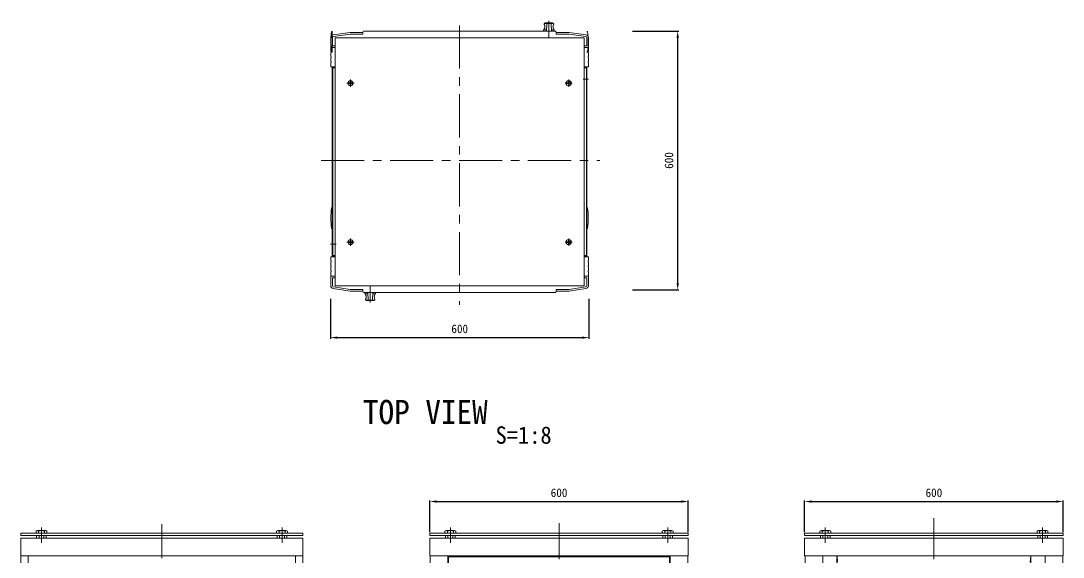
# Model space of a CAD drawing. Extents: x 48642 to 53239, y 28011 to 31798.
# Drawn here: x 48642 to 51062, y 30502 to 31746 of the extents above; entities that cross this region are included whole.
import ezdxf

# ---------------------------------------------------------------- set-up
doc = ezdxf.new("R2010")
doc.units = 0
doc.header["$LTSCALE"] = 80
doc.header["$PDMODE"] = 3
for name, pattern in [('A-CENTR01', [2, 1.25, -0.25, 0.25, -0.25]), ('CENTER', [2, 1.25, -0.25, 0.25, -0.25]), ('CENTER2', [1.125, 0.75, -0.125, 0.125, -0.125])]:
    doc.linetypes.add(name, pattern=pattern)
doc.layers.get('Defpoints').update_dxf_attribs({"linetype": 'CONTINUOUS'})
for name, color, linetype in [('TN-CNTL', 1, 'A-CENTR01'), ('TN-DIMS', 1, 'CONTINUOUS'), ('TN-STEL', 3, 'CONTINUOUS'), ('TN-TEX1', 6, 'CONTINUOUS')]:
    doc.layers.add(name, color=color, linetype=linetype)
doc.styles.get("Standard").update_dxf_attribs({"font": 'GulimChe.ttf'})
doc.styles.add('유형1', font='GulimChe.ttf', dxfattribs={"height": 2})
doc.dimstyles.get("Standard").update_dxf_attribs({"dimtxt": 3, "dimasz": 3, "dimexe": 2, "dimexo": 3, "dimgap": 1, "dimtad": 1, "dimdec": 0, "dimzin": 9, "dimdsep": 32, "dimlunit": 6, "dimtxsty": 'Standard', "dimcen": 1, "dimaunit": 1, "dimadec": 0, "dimazin": 0, "dimtfac": 1, "dimtdec": 0, "dimtix": 1, "dimtmove": 2, "dimatfit": 3, "dimfxl": 0, "dimtvp": 2, "dimtolj": 1, "dimtzin": 0, "dimlwd": -1, "dimlwe": -1, "dimarcsym": 0})

# ---------------------------------------------------------------- blocks, each defined once
blk = doc.blocks.new('*D1')
at = {"layer": 'Defpoints', "color": 0}
for p in [(50191.7, 30630.7), (49591.7, 30557.5), (50191.7, 30557.5)]:
    blk.add_point(p, dxfattribs=at)
at = {"layer": 'TN-DIMS', "color": 0}
for p, q in [((49591.7, 30559.9), (49591.7, 30633.1)), ((49607.7, 30630.7), (50175.7, 30630.7)), ((50191.7, 30559.9), (50191.7, 30633.1))]:
    blk.add_line(p, q, dxfattribs=at)
for points in [[(49607.7, 30633.4), (49607.7, 30628.1), (49591.7, 30630.7)], [(50175.7, 30633.4), (50175.7, 30628.1), (50191.7, 30630.7)]]:
    blk.add_solid(points, dxfattribs=at)
at = {"layer": 'TN-DIMS', "color": 3, "insert": (49891.7, 30651), "char_height": 20, "attachment_point": 5}
blk.add_mtext('\\A1;600', dxfattribs=at)
blk = doc.blocks.new('*D2')
at = {"layer": 'Defpoints', "color": 0}
for p in [(51061.8, 30630.7), (50461.8, 30557.5), (51061.8, 30557.5)]:
    blk.add_point(p, dxfattribs=at)
at = {"layer": 'TN-DIMS', "color": 0}
for p, q in [((50461.8, 30559.9), (50461.8, 30633.1)), ((50477.8, 30630.7), (51045.8, 30630.7)), ((51061.8, 30559.9), (51061.8, 30633.1))]:
    blk.add_line(p, q, dxfattribs=at)
for points in [[(50477.8, 30633.4), (50477.8, 30628.1), (50461.8, 30630.7)], [(51045.8, 30633.4), (51045.8, 30628.1), (51061.8, 30630.7)]]:
    blk.add_solid(points, dxfattribs=at)
at = {"layer": 'TN-DIMS', "color": 3, "insert": (50761.8, 30651), "char_height": 20, "attachment_point": 5}
blk.add_mtext('\\A1;600', dxfattribs=at)
blk = doc.blocks.new('*D3')
at = {"layer": 'Defpoints', "color": 0}
for p in [(50059.6, 31722.1), (50167.1, 31722.1), (50059.6, 31122.1)]:
    blk.add_point(p, dxfattribs=at)
at = {"layer": 'TN-DIMS', "color": 0}
for p, q in [((50062, 31722.1), (50169.5, 31722.1)), ((50167.1, 31138.1), (50167.1, 31706.1)), ((50062, 31122.1), (50169.5, 31122.1))]:
    blk.add_line(p, q, dxfattribs=at)
for points in [[(50164.4, 31706.1), (50169.8, 31706.1), (50167.1, 31722.1)], [(50164.4, 31138.1), (50169.8, 31138.1), (50167.1, 31122.1)]]:
    blk.add_solid(points, dxfattribs=at)
at = {"layer": 'TN-DIMS', "color": 3, "insert": (50146.9, 31422.1), "char_height": 20, "attachment_point": 5, "rotation": 90}
blk.add_mtext('\\A1;600', dxfattribs=at)
blk = doc.blocks.new('*D4')
at = {"layer": 'Defpoints', "color": 0}
for p in [(49361.1, 31103.5), (49961.1, 31103.5), (49961.1, 31011)]:
    blk.add_point(p, dxfattribs=at)
at = {"layer": 'TN-DIMS', "color": 0}
for p, q in [((49361.1, 31101.1), (49361.1, 31008.6)), ((49961.1, 31101.1), (49961.1, 31008.6)), ((49377.1, 31011), (49945.1, 31011))]:
    blk.add_line(p, q, dxfattribs=at)
for points in [[(49377.1, 31013.7), (49377.1, 31008.4), (49361.1, 31011)], [(49945.1, 31013.7), (49945.1, 31008.4), (49961.1, 31011)]]:
    blk.add_solid(points, dxfattribs=at)
at = {"layer": 'TN-DIMS', "color": 3, "insert": (49661.1, 31031.3), "char_height": 20, "attachment_point": 5}
blk.add_mtext('\\A1;600', dxfattribs=at)

msp = doc.modelspace()

# ---------------------------------------------------------------- linework, layer by layer
at = {"layer": 'TN-CNTL', "linetype": 'CENTER', "lineweight": 13}
for p, q in [((49868.2, 31706.7), (49868.2, 31746.1)), ((49660.8, 31735.6), (49660.8, 31087.3)), ((49399.1, 31601.4), (49416, 31601.4)), ((49407.5, 31593), (49407.5, 31609.9)), ((49922.5, 31601.4), (49905.6, 31601.4)), ((49914, 31593), (49914, 31609.9)), ((49339.6, 31422.1), (49986.4, 31422.1)), ((49407.5, 31241.2), (49407.5, 31224.3)), ((49914, 31241.2), (49914, 31224.3)), ((49399.1, 31232.8), (49416, 31232.8)), ((49922.5, 31232.8), (49905.6, 31232.8)), ((49453.4, 31131.6), (49453.4, 31092.2)), ((50761.8, 28257.3), (50761.8, 30591.8)), ((48690.2, 30570.2), (48690.2, 30535.1)), ((48969.5, 28259.3), (48969.5, 30578.1)), ((49248.8, 30570.2), (49248.8, 30535.1)), ((49639.5, 30570.2), (49639.5, 30535.1)), ((49891.7, 28257.3), (49891.7, 30580.3)), ((50143.9, 30570.2), (50143.9, 30535.1)), ((50509.6, 30570.2), (50509.6, 30535.1)), ((51014, 30570.2), (51014, 30535.1))]:
    msp.add_line(p, q, dxfattribs=at)
at = {"layer": 'TN-STEL', "lineweight": 13}
for p, q in [((49363.6, 31720.5), (49365.2, 31720.5)), ((49364.1, 31721.5), (49365.2, 31721.5)), ((49365.2, 31721.5), (49365.2, 31673.6)), ((49367.7, 31713.6), (49406.5, 31719.1)), ((49436.5, 31719.1), (49406.5, 31719.1)), ((49436.5, 31719.1), (49436.5, 31720.1)), ((49436.5, 31719.1), (49436.5, 31715.1)), ((49438.5, 31722.1), (49660.8, 31722.1)), ((49883.1, 31722.1), (49660.8, 31722.1)), ((49855.7, 31722.1), (49855.7, 31725.6)), ((49862.5, 31725.6), (49855.7, 31725.6)), ((49879.2, 31740.1), (49857.2, 31740.1)), ((49857.2, 31737.8), (49857.2, 31740.1)), ((49857.2, 31725.6), (49857.2, 31727.8)), ((49876.7, 31741.1), (49859.7, 31741.1)), ((49862.3, 31722.1), (49863.2, 31740.1)), ((49874.1, 31722.1), (49873.2, 31740.1)), ((49880.6, 31725.6), (49873.9, 31725.6)), ((49879.2, 31737.8), (49879.2, 31740.1)), ((49879.2, 31725.6), (49879.2, 31727.8)), ((49880.6, 31722.1), (49880.6, 31725.6)), ((49885.1, 31719.1), (49885.1, 31720.1)), ((49885.1, 31719.1), (49885.1, 31715.1)), ((49885.1, 31719.1), (49915, 31719.1)), ((49953.9, 31713.6), (49915, 31719.1)), ((49957.5, 31721.5), (49956.4, 31721.5)), ((49958, 31720.5), (49956.4, 31720.5)), ((49361.7, 31684.2), (49361.7, 31706.7)), ((49365.7, 31688.2), (49365.7, 31706.7)), ((49368.2, 31709.6), (49406.8, 31715.1)), ((49371.7, 31131.6), (49371.7, 31706.7)), ((49371.7, 31706.7), (49949.9, 31706.7)), ((49436.5, 31715.1), (49406.8, 31715.1)), ((49885.1, 31715.1), (49914.8, 31715.1)), ((49953.4, 31709.6), (49914.8, 31715.1)), ((49949.9, 31131.6), (49949.9, 31706.7)), ((49955.9, 31688.2), (49955.9, 31706.7)), ((49959.9, 31684.2), (49959.9, 31706.7)), ((49370.1, 31684.2), (49361.7, 31684.2)), ((49361.7, 31674.7), (49361.7, 31683.7)), ((49362.7, 31674.7), (49361.7, 31674.7)), ((49361.7, 31663.3), (49361.7, 31671.8)), ((49362.7, 31671.8), (49361.7, 31671.8)), ((49369.7, 31684.2), (49362.2, 31684.2)), ((49362.7, 31671.8), (49362.7, 31674.7)), ((49363.6, 31674.6), (49365.2, 31674.6)), ((49364.1, 31673.6), (49365.2, 31673.6)), ((49371.7, 31688.2), (49365.7, 31688.2)), ((49371.7, 31682.2), (49371.7, 31679.2)), ((49949.9, 31688.2), (49955.9, 31688.2)), ((49949.9, 31684.2), (49959.9, 31684.2)), ((49958, 31674.6), (49956.4, 31674.6)), ((49957.5, 31673.6), (49956.4, 31673.6)), ((49958.9, 31674.7), (49959.9, 31674.7)), ((49958.9, 31671.8), (49958.9, 31674.7)), ((49958.9, 31671.8), (49959.9, 31671.8)), ((49959.9, 31674.7), (49959.9, 31683.7)), ((49959.9, 31663.3), (49959.9, 31671.8)), ((49362.7, 31663.3), (49361.7, 31663.3)), ((49361.7, 31651.8), (49361.7, 31660.3)), ((49362.7, 31660.3), (49361.7, 31660.3)), ((49362.7, 31651.8), (49361.7, 31651.8)), ((49362.7, 31648.8), (49361.7, 31648.8)), ((49361.7, 31645.3), (49361.7, 31648.8)), ((49362.7, 31660.3), (49362.7, 31663.3)), ((49362.7, 31648.8), (49362.7, 31651.8)), ((49958.9, 31660.3), (49958.9, 31663.3)), ((49958.9, 31663.3), (49959.9, 31663.3)), ((49958.9, 31660.3), (49959.9, 31660.3)), ((49958.9, 31648.8), (49958.9, 31651.8)), ((49958.9, 31651.8), (49959.9, 31651.8)), ((49958.9, 31648.8), (49959.9, 31648.8)), ((49959.9, 31651.8), (49959.9, 31660.3)), ((49959.9, 31640.4), (49959.9, 31648.8)), ((49361.7, 31645.3), (49361.7, 31640.4)), ((49362.7, 31639.4), (49371.7, 31639.4)), ((49365.2, 31637.9), (49365.2, 31493)), ((49371.7, 31637.9), (49365.2, 31637.9)), ((49366.4, 31636.7), (49366.4, 31493)), ((49371.7, 31636.7), (49366.4, 31636.7)), ((49949.9, 31639.4), (49958.9, 31639.4)), ((49949.9, 31637.9), (49956.4, 31637.9)), ((49949.9, 31636.7), (49955.2, 31636.7)), ((49955.2, 31636.7), (49955.2, 31493)), ((49956.4, 31637.9), (49956.4, 31493)), ((49402.6, 31602.2), (49406.8, 31602.2)), ((49402.6, 31600.7), (49406.8, 31600.7)), ((49406.8, 31602.2), (49406.8, 31606.3)), ((49406.8, 31596.5), (49406.8, 31600.7)), ((49408.3, 31602.2), (49408.3, 31606.3)), ((49408.3, 31602.2), (49412.5, 31602.2)), ((49408.3, 31600.7), (49412.5, 31600.7)), ((49408.3, 31596.5), (49408.3, 31600.7)), ((49913.3, 31602.2), (49909.1, 31602.2)), ((49913.3, 31600.7), (49909.1, 31600.7)), ((49913.3, 31602.2), (49913.3, 31606.3)), ((49913.3, 31596.5), (49913.3, 31600.7)), ((49914.8, 31602.2), (49914.8, 31606.3)), ((49919, 31602.2), (49914.8, 31602.2)), ((49919, 31600.7), (49914.8, 31600.7)), ((49914.8, 31596.5), (49914.8, 31600.7)), ((49365.2, 31200.4), (49365.2, 31493)), ((49366.4, 31201.6), (49366.4, 31493)), ((49955.2, 31201.6), (49955.2, 31493)), ((49956.4, 31200.4), (49956.4, 31493)), ((49363.6, 31311.5), (49365.2, 31311.5)), ((49364.1, 31312.5), (49365.2, 31312.5)), ((49956.4, 31264.6), (49956.4, 31312.5)), ((49957.5, 31312.5), (49956.4, 31312.5)), ((49958, 31311.5), (49956.4, 31311.5)), ((49363.6, 31265.6), (49365.2, 31265.6)), ((49364.1, 31264.6), (49365.2, 31264.6)), ((49958, 31265.6), (49956.4, 31265.6)), ((49957.5, 31264.6), (49956.4, 31264.6)), ((49406.8, 31237.7), (49406.8, 31233.5)), ((49408.3, 31237.7), (49408.3, 31233.5)), ((49913.3, 31237.7), (49913.3, 31233.5)), ((49914.8, 31237.7), (49914.8, 31233.5)), ((49402.6, 31233.5), (49406.8, 31233.5)), ((49402.6, 31232), (49406.8, 31232)), ((49406.8, 31232), (49406.8, 31227.9)), ((49408.3, 31233.5), (49412.5, 31233.5)), ((49408.3, 31232), (49408.3, 31227.9)), ((49408.3, 31232), (49412.5, 31232)), ((49913.3, 31233.5), (49909.1, 31233.5)), ((49913.3, 31232), (49909.1, 31232)), ((49913.3, 31232), (49913.3, 31227.9)), ((49919, 31233.5), (49914.8, 31233.5)), ((49919, 31232), (49914.8, 31232)), ((49914.8, 31232), (49914.8, 31227.9)), ((49361.7, 31197.9), (49361.7, 31189.4)), ((49362.7, 31189.4), (49361.7, 31189.4)), ((49361.7, 31186.4), (49361.7, 31178)), ((49362.7, 31186.4), (49361.7, 31186.4)), ((49371.7, 31198.9), (49362.7, 31198.9)), ((49362.7, 31189.4), (49362.7, 31186.4)), ((49371.7, 31200.4), (49365.2, 31200.4)), ((49371.7, 31201.6), (49366.4, 31201.6)), ((49949.9, 31201.6), (49955.2, 31201.6)), ((49949.9, 31200.4), (49956.4, 31200.4)), ((49958.9, 31198.9), (49949.9, 31198.9)), ((49958.9, 31189.4), (49959.9, 31189.4)), ((49958.9, 31189.4), (49958.9, 31186.4)), ((49958.9, 31186.4), (49959.9, 31186.4)), ((49959.9, 31192.9), (49959.9, 31197.9)), ((49959.9, 31192.9), (49959.9, 31189.4)), ((49959.9, 31186.4), (49959.9, 31178)), ((49362.7, 31178), (49361.7, 31178)), ((49362.7, 31175), (49361.7, 31175)), ((49361.7, 31175), (49361.7, 31166.5)), ((49362.7, 31166.5), (49361.7, 31166.5)), ((49361.7, 31163.5), (49361.7, 31154.5)), ((49362.7, 31163.5), (49361.7, 31163.5)), ((49362.7, 31178), (49362.7, 31175)), ((49362.7, 31166.5), (49362.7, 31163.5)), ((49958.9, 31178), (49959.9, 31178)), ((49958.9, 31178), (49958.9, 31175)), ((49958.9, 31175), (49959.9, 31175)), ((49958.9, 31166.5), (49958.9, 31163.5)), ((49958.9, 31166.5), (49959.9, 31166.5)), ((49958.9, 31163.5), (49959.9, 31163.5)), ((49959.9, 31175), (49959.9, 31166.5)), ((49959.9, 31163.5), (49959.9, 31154.5)), ((49361.7, 31154), (49361.7, 31131.6)), ((49371.7, 31154), (49361.7, 31154)), ((49371.7, 31150), (49365.7, 31150)), ((49365.7, 31150), (49365.7, 31131.6)), ((49949.9, 31156), (49949.9, 31159)), ((49949.9, 31150), (49955.9, 31150)), ((49951.5, 31154), (49959.9, 31154)), ((49951.9, 31154), (49959.4, 31154)), ((49955.9, 31150), (49955.9, 31131.6)), ((49959.9, 31154), (49959.9, 31131.6)), ((49367.7, 31124.7), (49406.5, 31119.1)), ((49368.2, 31128.6), (49406.8, 31123.1)), ((49949.9, 31131.6), (49371.7, 31131.6)), ((49436.5, 31119.1), (49406.5, 31119.1)), ((49436.5, 31123.1), (49406.8, 31123.1)), ((49436.5, 31119.1), (49436.5, 31123.1)), ((49436.5, 31119.1), (49436.5, 31118.1)), ((49438.5, 31116.1), (49660.8, 31116.1)), ((49440.9, 31116.1), (49440.9, 31112.7)), ((49447.5, 31116.1), (49448.4, 31098.2)), ((49459.3, 31116.1), (49458.4, 31098.2)), ((49465.9, 31116.1), (49465.9, 31112.7)), ((49883.1, 31116.1), (49660.8, 31116.1)), ((49885.1, 31119.1), (49885.1, 31123.1)), ((49885.1, 31123.1), (49914.8, 31123.1)), ((49885.1, 31119.1), (49885.1, 31118.1)), ((49885.1, 31119.1), (49915, 31119.1)), ((49953.4, 31128.6), (49914.8, 31123.1)), ((49953.9, 31124.7), (49915, 31119.1)), ((49440.9, 31112.7), (49447.7, 31112.7)), ((49442.4, 31112.7), (49442.4, 31110.4)), ((49442.4, 31100.4), (49442.4, 31098.2)), ((49442.4, 31098.2), (49464.4, 31098.2)), ((49444.9, 31097.2), (49461.9, 31097.2)), ((49459.1, 31112.7), (49465.9, 31112.7)), ((49464.4, 31112.7), (49464.4, 31110.4)), ((49464.4, 31100.4), (49464.4, 31098.2)), ((48642.5, 30557.5), (49296.6, 30557.5)), ((48642.5, 30551.6), (48642.5, 30557.5)), ((48677.6, 30561.8), (48677.6, 30557.5)), ((48700, 30563.2), (48680.5, 30563.2)), ((48683.3, 30561.8), (48683.3, 30557.5)), ((48697.2, 30561.8), (48697.2, 30557.5)), ((48702.9, 30561.8), (48702.9, 30557.5)), ((49236.2, 30561.8), (49236.2, 30557.5)), ((49239, 30563.2), (49258.5, 30563.2)), ((49241.9, 30561.8), (49241.9, 30557.5)), ((49255.7, 30561.8), (49255.7, 30557.5)), ((49261.4, 30561.8), (49261.4, 30557.5)), ((49296.6, 30551.6), (49296.6, 30557.5)), ((49591.7, 30557.5), (50191.7, 30557.5)), ((49591.7, 30551.6), (49591.7, 30557.5)), ((49626.9, 30561.8), (49626.9, 30557.5)), ((49649.2, 30563.2), (49629.7, 30563.2)), ((49632.6, 30561.8), (49632.6, 30557.5)), ((49646.4, 30561.8), (49646.4, 30557.5)), ((49652.1, 30561.8), (49652.1, 30557.5)), ((50131.3, 30561.8), (50131.3, 30557.5)), ((50134.1, 30563.2), (50153.6, 30563.2)), ((50137, 30561.8), (50137, 30557.5)), ((50150.8, 30561.8), (50150.8, 30557.5)), ((50156.5, 30561.8), (50156.5, 30557.5)), ((50191.7, 30551.6), (50191.7, 30557.5)), ((50461.8, 30557.5), (51061.8, 30557.5)), ((50461.8, 30551.6), (50461.8, 30557.5)), ((50497, 30561.8), (50497, 30557.5)), ((50519.4, 30563.2), (50499.8, 30563.2)), ((50502.7, 30561.8), (50502.7, 30557.5)), ((50516.5, 30561.8), (50516.5, 30557.5)), ((50522.2, 30561.8), (50522.2, 30557.5)), ((51001.4, 30561.8), (51001.4, 30557.5)), ((51004.2, 30563.2), (51023.8, 30563.2)), ((51007.1, 30561.8), (51007.1, 30557.5)), ((51020.9, 30561.8), (51020.9, 30557.5)), ((51026.6, 30561.8), (51026.6, 30557.5)), ((51061.8, 30551.6), (51061.8, 30557.5)), ((48642.5, 30551.6), (49296.6, 30551.6)), ((48642.5, 30545.8), (49296.6, 30545.8)), ((48642.5, 30545.8), (48642.5, 30504.4)), ((48678.9, 30545.8), (48678.9, 30551.6)), ((48684.6, 30545.8), (48684.6, 30551.6)), ((48695.9, 30545.8), (48695.9, 30551.6)), ((48701.5, 30545.8), (48701.5, 30551.6)), ((49237.5, 30545.8), (49237.5, 30551.6)), ((49243.1, 30545.8), (49243.1, 30551.6)), ((49254.4, 30545.8), (49254.4, 30551.6)), ((49260.1, 30545.8), (49260.1, 30551.6)), ((49296.6, 30545.8), (49296.6, 30504.4)), ((49591.7, 30551.6), (50191.7, 30551.6)), ((49591.7, 30545.8), (50191.7, 30545.8)), ((49591.7, 30545.8), (49591.7, 30504.4)), ((49628.2, 30545.8), (49628.2, 30551.6)), ((49633.8, 30545.8), (49633.8, 30551.6)), ((49645.1, 30545.8), (49645.1, 30551.6)), ((49650.8, 30545.8), (49650.8, 30551.6)), ((50132.6, 30545.8), (50132.6, 30551.6)), ((50138.2, 30545.8), (50138.2, 30551.6)), ((50149.5, 30545.8), (50149.5, 30551.6)), ((50155.2, 30545.8), (50155.2, 30551.6)), ((50191.7, 30545.8), (50191.7, 30504.4)), ((50461.8, 30551.6), (51061.8, 30551.6)), ((50461.8, 30545.8), (51061.8, 30545.8)), ((50461.8, 30545.8), (50461.8, 30504.4)), ((50498.3, 30545.8), (50498.3, 30551.6)), ((50503.9, 30545.8), (50503.9, 30551.6)), ((50515.2, 30545.8), (50515.2, 30551.6)), ((50520.9, 30545.8), (50520.9, 30551.6)), ((51002.7, 30545.8), (51002.7, 30551.6)), ((51008.4, 30545.8), (51008.4, 30551.6)), ((51019.7, 30545.8), (51019.7, 30551.6)), ((51025.3, 30545.8), (51025.3, 30551.6)), ((51061.8, 30545.8), (51061.8, 30504.4)), ((48642.4, 30504.4), (48642.4, 28322)), ((48642.4, 30504.4), (49296.6, 30504.4)), ((48659.2, 30504.4), (48659.2, 28322)), ((49279.8, 30504.4), (49279.8, 28322)), ((49296.6, 30504.4), (49296.6, 28322)), ((49591.7, 30504.4), (50190.5, 30504.4)), ((49592.6, 30504.4), (49592.6, 28322)), ((49633.5, 30504.4), (49633.5, 28322)), ((49635.4, 30502.1), (50147.9, 30502.1)), ((50149.9, 30504.4), (50149.9, 28322)), ((50190.8, 30504.4), (50190.8, 28322)), ((50461.8, 30504.4), (51060.6, 30504.4)), ((50462.7, 30504.4), (50462.7, 28322)), ((50503.6, 30504.4), (50503.6, 28322)), ((50536.5, 30504.4), (50536.5, 28322)), ((50538.3, 30490.4), (50537.2, 30504.4)), ((50985.3, 30490.4), (50986.4, 30504.4)), ((50987.1, 30504.4), (50987.1, 28322)), ((51020, 30504.4), (51020, 28322)), ((51060.9, 30504.4), (51060.9, 28322))]:
    msp.add_line(p, q, dxfattribs=at)
at = {"layer": 'TN-STEL', "linetype": 'CENTER2', "lineweight": 13}
msp.add_line((49960.3, 31610.4), (49947.5, 31610.4), dxfattribs=at)
at = {"layer": 'TN-STEL', "linetype": 'CENTER', "lineweight": 13}
msp.add_line((49361.3, 31227.8), (49374.1, 31227.8), dxfattribs=at)
at = {"layer": 'TN-STEL', "linetype": 'Continuous', "lineweight": 13}
for p, q in [((49706, 30504.4), (49592.6, 30504.4)), ((49635.4, 28324.3), (49635.4, 30502.1)), ((50077.3, 30504.4), (50190.8, 30504.4)), ((50147.9, 28324.3), (50147.9, 30502.1)), ((50576.2, 30504.4), (50462.7, 30504.4))]:
    msp.add_line(p, q, dxfattribs=at)
at = {"layer": 'TN-STEL', "lineweight": 13}
for centre in [(49407.5, 31601.4), (49914, 31601.4), (49407.5, 31232.8), (49914, 31232.8)]:
    msp.add_circle(centre, 5.98, dxfattribs=at)
for centre, radius, start, end in [((49554.4, 31697.5), 192.2, 172.9788, 187.0212), ((49364.1, 31721), 0.499, 90, 172.9788), ((49438.5, 31720.1), 1.99, 90, 180), ((49849.7, 31732.8), 9.06, 326.6015, 33.3985), ((49859.7, 31740.1), 0.997, 90, 180), ((49876.7, 31740.1), 0.997, 0, 90), ((49886.7, 31732.8), 9.06, 146.6015, 213.3985), ((49883.1, 31720.1), 1.99, 0, 90), ((49957.5, 31721), 0.499, 7.0212, 90), ((49767.2, 31697.5), 192.2, 352.9788, 7.0212), ((49368.7, 31706.7), 6.98, 98.1301, 180), ((49368.7, 31706.7), 2.99, 98.1301, 180), ((49952.9, 31706.7), 2.99, 0, 81.8699), ((49952.9, 31706.7), 6.98, 0, 81.8699), ((49362.2, 31683.7), 0.499, 90, 180), ((49362.2, 31683.7), 0.499, 90, 180), ((49364.1, 31674.1), 0.499, 187.0212, 270), ((49369.7, 31682.2), 1.99, 0, 90), ((49370.2, 31682.4), 1.79, 33.5573, 90), ((49957.5, 31674.1), 0.499, 270, 352.9788), ((49959.4, 31683.7), 0.499, 0, 90), ((49362.7, 31640.4), 0.997, 180, 270), ((49958.9, 31640.4), 0.997, 270, 0), ((49407.5, 31601.4), 4.99, 171.3731, 188.6269), ((49407.5, 31601.4), 4.99, 81.3731, 98.6269), ((49407.5, 31601.4), 4.99, 351.3731, 8.6269), ((49914, 31601.4), 4.99, 171.3731, 188.6269), ((49914, 31601.4), 4.99, 81.3731, 98.6269), ((49914, 31601.4), 4.99, 351.3731, 8.6269), ((49407.5, 31601.4), 4.99, 261.3731, 278.6269), ((49914, 31601.4), 4.99, 261.3731, 278.6269), ((49554.4, 31288.5), 192.2, 172.9788, 187.0212), ((49364.1, 31312), 0.499, 90, 172.9788), ((49957.5, 31312), 0.499, 7.0212, 90), ((49767.2, 31288.5), 192.2, 352.9788, 7.0212), ((49364.1, 31265.1), 0.499, 187.0212, 270), ((49957.5, 31265.1), 0.499, 270, 352.9788), ((49407.5, 31232.8), 4.99, 81.3731, 98.6269), ((49914, 31232.8), 4.99, 81.3731, 98.6269), ((49407.5, 31232.8), 4.99, 171.3731, 188.6269), ((49407.5, 31232.8), 4.99, 261.3731, 278.6269), ((49407.5, 31232.8), 4.99, 351.3731, 8.6269), ((49914, 31232.8), 4.99, 171.3731, 188.6269), ((49914, 31232.8), 4.99, 261.3731, 278.6269), ((49914, 31232.8), 4.99, 351.3731, 8.6269), ((49362.7, 31197.9), 0.997, 90, 180), ((49958.9, 31197.9), 0.997, 0, 90), ((49362.2, 31154.5), 0.499, 180, 270), ((49951.9, 31156), 1.99, 180, 270), ((49951.4, 31155.8), 1.79, 213.5573, 270), ((49959.4, 31154.5), 0.499, 270, 0), ((49959.4, 31154.5), 0.499, 270, 0), ((49368.7, 31131.6), 6.98, 180, 261.8699), ((49368.7, 31131.6), 2.99, 180, 261.8699), ((49438.5, 31118.1), 1.99, 180, 270), ((49883.1, 31118.1), 1.99, 270, 0), ((49952.9, 31131.6), 2.99, 278.1301, 0), ((49952.9, 31131.6), 6.98, 278.1301, 0), ((49434.9, 31105.4), 9.06, 326.6015, 33.3985), ((49444.9, 31098.2), 0.997, 180, 270), ((49461.9, 31098.2), 0.997, 270, 0), ((49471.9, 31105.4), 9.06, 146.6015, 213.3985), ((48680.5, 30559.7), 3.57, 37.0735, 142.9265), ((48690.2, 30545.7), 17.5, 66.7929, 113.2071), ((48700, 30559.7), 3.57, 37.0735, 142.9265), ((49239, 30559.7), 3.57, 37.0735, 142.9265), ((49248.8, 30545.7), 17.5, 66.7929, 113.2071), ((49258.5, 30559.7), 3.57, 37.0735, 142.9265), ((49629.7, 30559.7), 3.57, 37.0735, 142.9265), ((49639.5, 30545.7), 17.5, 66.7929, 113.2071), ((49649.2, 30559.7), 3.57, 37.0735, 142.9265), ((50134.1, 30559.7), 3.57, 37.0735, 142.9265), ((50143.9, 30545.7), 17.5, 66.7929, 113.2071), ((50153.6, 30559.7), 3.57, 37.0735, 142.9265), ((50499.8, 30559.7), 3.57, 37.0735, 142.9265), ((50509.6, 30545.7), 17.5, 66.7929, 113.2071), ((50519.4, 30559.7), 3.57, 37.0735, 142.9265), ((51004.2, 30559.7), 3.57, 37.0735, 142.9265), ((51014, 30545.7), 17.5, 66.7929, 113.2071), ((51023.8, 30559.7), 3.57, 37.0735, 142.9265)]:
    msp.add_arc(centre, radius, start, end, dxfattribs=at)

# ---------------------------------------------------------------- texts
at = {"layer": 'TN-TEX1', "linetype": 'Continuous', "lineweight": 13, "style": '유형1'}
for s, height, p in [('TOP VIEW', 56, (49436.5, 30810.6)), ('S=1:8', 40.31, (49744.3, 30764.8))]:
    msp.add_text(s, height=height, dxfattribs=at).set_placement(p)

# ---------------------------------------------------------------- dimensions: what is measured, and where the dimension line sits
at = {"layer": 'TN-DIMS'}
dim = msp.add_linear_dim(base=(50167.1, 31722.1), p1=(50059.6, 31122.1), p2=(50059.6, 31722.1), angle=90, dimstyle='Standard', override={"dimscale": 8, "dimtxt": 2.5, "dimasz": 2, "dimexe": 0.3, "dimexo": 0.3, "dimgap": 1.25, "dimzin": 8, "dimclrt": 3}, dxfattribs=at)
dim.commit()
dim.dimension.update_dxf_attribs({"geometry": '*D3', "text_midpoint": (50146.9, 31422.1)})
for base, p1, p2, picture, middle in [((49961.1, 31011), (49361.1, 31103.5), (49961.1, 31103.5), '*D4', (49661.1, 31031.3)), ((50191.7, 30630.7), (49591.7, 30557.5), (50191.7, 30557.5), '*D1', (49891.7, 30651)), ((51061.8, 30630.7), (50461.8, 30557.5), (51061.8, 30557.5), '*D2', (50761.8, 30651))]:
    dim = msp.add_linear_dim(base=base, p1=p1, p2=p2, dimstyle='Standard', override={"dimscale": 8, "dimtxt": 2.5, "dimasz": 2, "dimexe": 0.3, "dimexo": 0.3, "dimgap": 1.25, "dimzin": 8, "dimclrt": 3}, dxfattribs=at)
    dim.commit()
    dim.dimension.update_dxf_attribs({"geometry": picture, "text_midpoint": middle})

doc.saveas('drawing.dxf')
